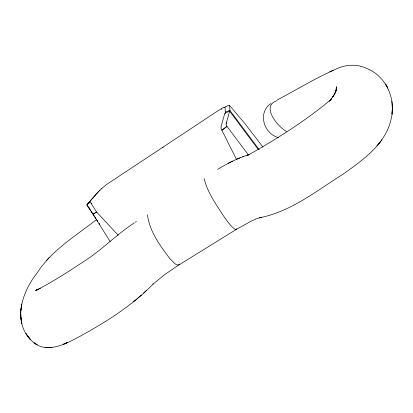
<?xml version="1.0" encoding="UTF-8"?>
<svg xmlns="http://www.w3.org/2000/svg" width="413" height="413" viewBox="0 0 413 413"><rect width="100%" height="100%" fill="white"/><g stroke="black" fill="none" stroke-linecap="round" stroke-linejoin="round"><path stroke-width="0.62" d="M276.571 100.38C296.529 89.719 315.945 77.897 336.693 68.79C346.12 64.335 357.276 63.922 366.806 68.419C386.346 76.26 396.294 99.332 391.07 119.3C385.437 144.421 362.877 160.012 343.218 174.079C316.668 190.713 290.747 211.879 259.199 217.821L261.894 217.202L261.109 217.388M392.35 108.846L392.009 113.998L392.35 108.846L391.875 101.366M236.701 228.59C236.742 229.876 235.234 229.602 234.594 228.988C230.666 226.004 227.868 221.807 224.909 217.93C216.773 205.602 207.672 193.031 204.089 178.53M147.456 214.884C149.589 231.517 160.249 246.091 170.28 259.096C172.107 260.226 176.779 267.696 179.526 264.15M226.143 123.771L226.272 123.296M226.443 122.707L226.298 123.224M226.458 122.646L229.643 111.19L258.492 149.79M335.449 92.099L336.301 90.184L334.411 94.469L336.218 89.926L335.609 92.001L336.528 87.995L336.197 90.173L336.409 86.653L336.404 89.162M333.528 95.801L334.597 94.05L332.677 97.184L335.273 92.538M333.756 95.439L329.404 101.247L331.753 98.573L330.446 100.091M378.669 144.008L381.901 139.764M96.461 219.618C75.651 235.999 51.775 250.128 37.17 272.916C22.168 291.563 11.698 322.021 32.059 341.169C46.452 354.968 66.586 343.513 80.881 335.831C106.859 321.438 132.408 305.383 153.213 283.943L152.96 284.175L164.658 274.614L179.041 264.862L236.391 229.375L250.784 221.347L256.101 218.911L259.942 217.656M46.478 260.588L49.059 257.629M97.091 193.052L87.06 204.497L89.988 201.348A2.561 0.516 -23.8 0 0 89.91 201.498M90.07 201.25L100.349 189.546L107.235 184.038L217.579 111.025L222.524 108.041L225.111 107.034L225.286 112.114M330.715 99.791C305.687 120.627 277.897 138.303 249.555 154.312M91.459 211.931L87.04 205.101L90.158 201.983L96.688 212.086L92.946 214.053L91.516 212.008M146.424 290.447L143.641 293.091M141.385 295.166L133.492 301.805M270.99 103.539C257.418 112.527 263.577 133.58 278.367 137.622M134.364 222.865C116.301 234.63 101.366 250.484 83.085 261.95C67.639 272.105 52.136 282.327 35.554 290.561L40.226 288.233L39.612 288.542M135.366 222.173L136.362 221.492M217.61 169.382C227.326 163.465 237.527 158.256 248.414 154.849L246.953 155.453L249.55 154.374M232.782 161.039L228.033 163.455M329.786 71.883L333.332 70.246M229.643 111.19L224.848 113.234L220.991 126.801L221.089 128.52L221.843 130.229L226.974 126.373L226.36 125.428A1.063 0.459 59.4 0 1 226.21 125.082M240.17 157.792L236.52 159.31M37.309 289.843L36.272 290.158L37.211 289.766M225.286 112.16L229.881 110.416L229.613 105.532L245.033 123.724L262.931 147.059M242.576 156.894L243.319 156.641M37.831 289.689L38.094 289.606L36.272 290.158M276.199 101.004C262.198 106.136 275.817 123.73 282.884 128.959A33.071 22.044 48.8 0 0 286.462 131.571M162.562 147.4L163.259 147.322M118.273 235.348L96.719 212.122L92.966 214.084L110.173 241.6M248.533 155.092L226.995 126.404L221.869 130.276L236.53 159.495M229.881 110.416L259.209 149.707M89.193 207.708L89.905 208.777M87.04 205.101L95.94 218.544M96.652 219.618L97.721 221.229M99.146 223.381L99.858 224.455M336.363 89.296L336.161 88.408L336.419 89.575M87.117 205.085A3.949 1.11 -6.9 0 1 86.973 204.502M91.898 203.547A10.284 0.712 45.8 0 1 91.5 203.067M226.143 125.041A3.221 1.394 59.4 0 1 226.169 123.802M229.824 110.519A4.13 0.356 -60.9 0 1 229.958 110.658M225.1 113.683A10.748 3.588 72.9 0 1 225.276 112.976M225.281 112.217A2.659 0.294 -47.1 0 1 225.235 112.331M101.644 188.953A13.954 1.322 -35.1 0 1 101.841 188.793M97.122 193.031A16.912 1.606 -35.1 0 1 100.106 190.212M221.327 109.259A14.46 1.42 -34.2 0 1 221.791 108.975M224.001 107.674A14.46 1.42 -34.2 0 1 227.067 106.074M227.129 106.027A17.506 1.724 -34.2 0 1 229.582 105.552M20.934 309.42L20.65 311.552L20.872 318.366L20.65 311.552L21.812 303.978L20.934 309.42M379.852 142.521L377.084 145.908L379.852 142.521M67.675 342.434L63.55 344.199L67.675 342.434M51.873 347.601L45.084 347.56L51.873 347.601M35.007 343.435L34.129 342.873L37.196 344.84L35.007 343.435M30.123 339.223L25.993 333.616L30.123 339.223M387.771 87.969L385.556 84.087L387.771 87.969M21.832 323.622L20.758 317.096L21.832 323.622"/></g></svg>
